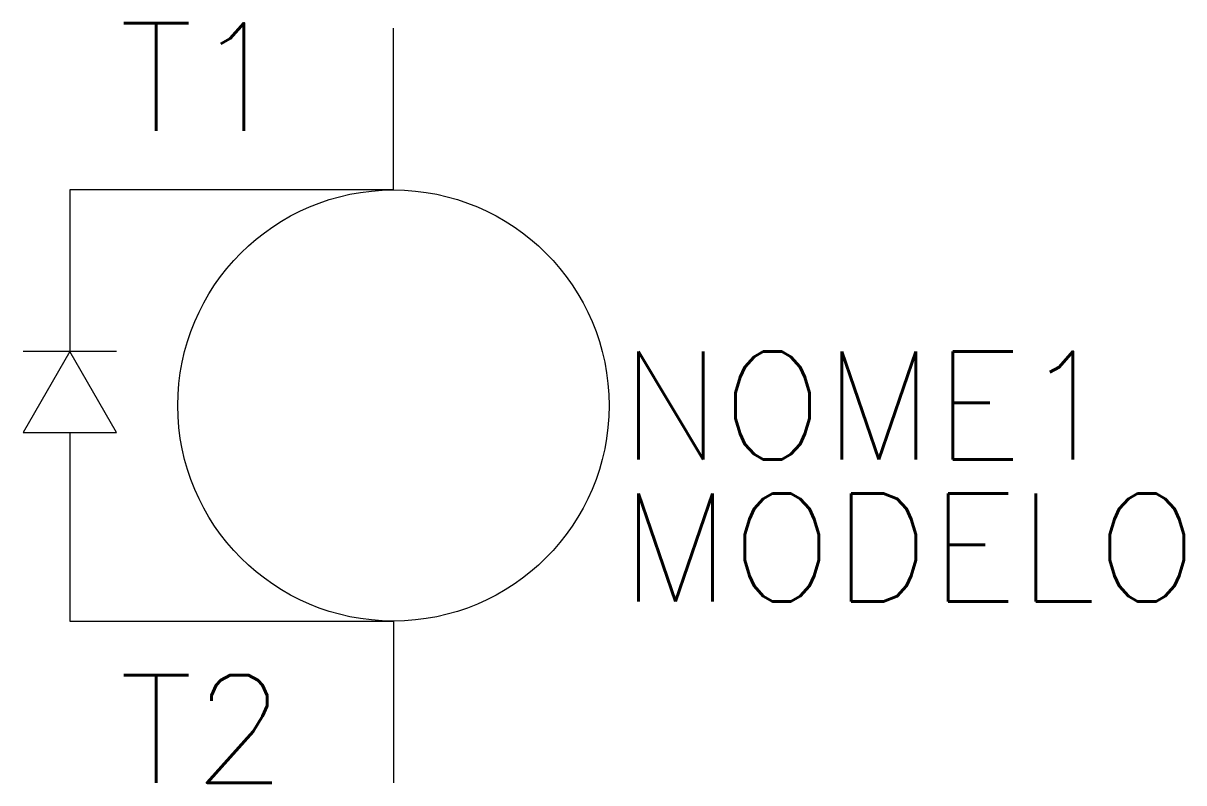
# Model space of a CAD drawing. Header units: millimetres. Extents: x -6.9 to 14.7, y -11 to 3.1.
import ezdxf
from ezdxf.enums import TextEntityAlignment as Align

# ---------------------------------------------------------------- set-up
doc = ezdxf.new("R2010")
doc.units = ezdxf.units.MM
doc.header["$LTSCALE"] = 10
doc.styles.add('ROMANS', font='romans.shx')

msp = doc.modelspace()

# ---------------------------------------------------------------- linework, layer by layer
at = {"color": 7}
for p, q in [((0, 0), (0, 3)), ((0, -8), (0, -11))]:
    msp.add_line(p, q, dxfattribs=at)
for p, q in [((0, 0), (-6, 0)), ((-6, 0), (-6, -3)), ((-5.134, -3), (-6.866, -3)), ((-6, -4.5), (-6, -8)), ((-6, -8), (0, -8))]:
    msp.add_line(p, q)
msp.add_lwpolyline([(-6, -3), (-6.866, -4.5), (-5.134, -4.5)], close=True)
msp.add_circle((0, -4), 4, dxfattribs=at)

# ---------------------------------------------------------------- texts
at = {"color": 7, "lineweight": -3, "style": 'ROMANS'}
for tag, p in [('T1', (-2, 2.094)), ('T2', (-2, -10))]:
    msp.add_attdef(tag, text='', height=2, dxfattribs=at).set_placement(p, align=Align.MIDDLE_RIGHT)
for tag, text, p in [('NOME1', '', (4.202, -4)), ('MODELO', 'MODELO', (4.202, -6.634))]:
    msp.add_attdef(tag, text=text, height=2, dxfattribs=at).set_placement(p, align=Align.MIDDLE_LEFT)

doc.saveas('drawing.dxf')
